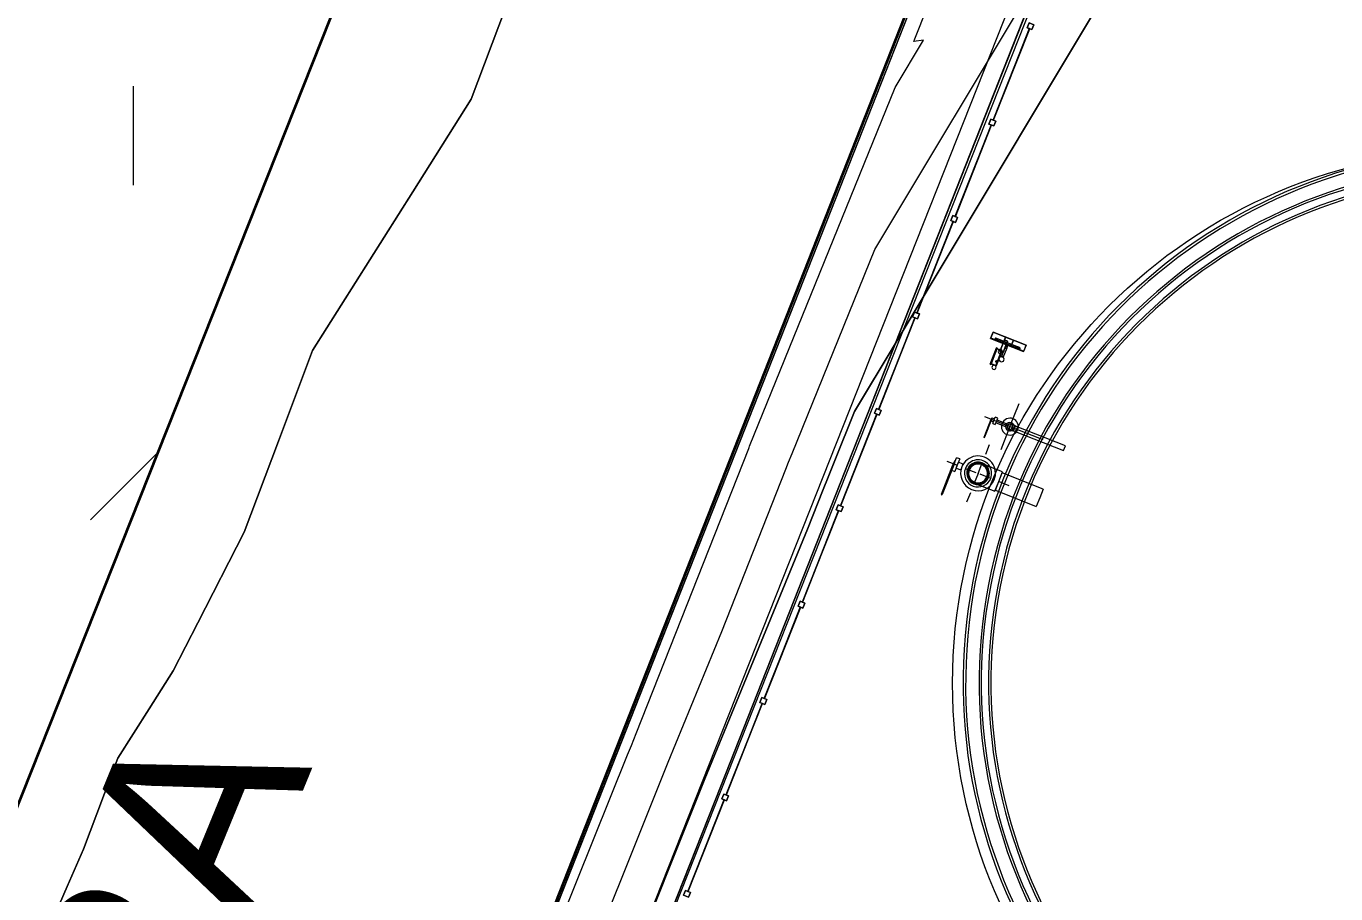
# Model space of a CAD drawing. Header units: metres. Extents: x -207 to 292, y -187 to 169.
# Drawn here: x -96.35 to -83.72, y -0.74 to 7.63 of the extents above; entities that cross this region are included whole.
import ezdxf

# ---------------------------------------------------------------- set-up
doc = ezdxf.new("R2010")
doc.units = ezdxf.units.M
doc.linetypes.add('Dash', pattern=[0.006, 0.003, -0.003])
for name, color, linetype, lineweight in [('A-GLAZ-CWMG', 7, 'Continuous', 9), ('ACHURADO', 7, 'Continuous', 9), ('C-TOPO', 7, 'Continuous', 9), ('C-TOPO-MAJR', 7, 'Continuous', 35), ('C-TOPO-MINR', 7, 'Continuous', 9), ('CERCO INTERIOR', 7, 'Continuous', 9), ('EQUIPOS PIS', 7, 'Continuous', 9), ('P-SANR-FIXT', 7, 'Continuous', 9), ('P-SANR-FIXT-HDLN', 7, 'Dash', 9), ('solera', 7, 'Continuous', 35)]:
    doc.layers.add(name, color=color, linetype=linetype, lineweight=lineweight)
doc.layers.add('PR10-ARQ-PL-001-Emplazamiento-C-1_dwg', color=7, linetype='Continuous', lineweight=9, true_color=0x767676)
doc.layers.add('TEXTO', color=5, linetype='Continuous', lineweight=9, true_color=0x0000ff)
doc.styles.add('Arial', font='arial.ttf', dxfattribs={"height": 1.792988})

# ---------------------------------------------------------------- blocks, each defined once
blk = doc.blocks.new('M_Estanque-Terraza - M_Estanque-Terraza-2331352-PLANTA EMPLAZAMIENTO ACTUALIZADO')
at = {"layer": 'P-SANR-FIXT'}
for radius, start in [(5.152, 0), (5.152, 0), (5.127, 360), (5.127, 360), (4.998, 360), (4.976, 360), (4.906, 0), (4.883, 0)]:
    blk.add_arc((0, 0), radius, start, 180, dxfattribs=at)
blk = doc.blocks.new('Circular Mullion - 5mm-2127248-PLANTA EMPLAZAMIENTO ACTUALIZADO')
at = {"layer": 'A-GLAZ-CWMG'}
for p, q in [((-107.648, -45.397), (-107.997, -46.28)), ((-107.646, -45.398), (-107.995, -46.281)), ((-107.995, -46.281), (-107.646, -45.398)), ((-107.993, -46.282), (-107.643, -45.399)), ((-107.646, -45.398), (-107.648, -45.397)), ((-107.643, -45.399), (-107.646, -45.398)), ((-107.997, -46.28), (-107.995, -46.281)), ((-107.995, -46.281), (-107.993, -46.282))]:
    blk.add_line(p, q, dxfattribs=at)
blk = doc.blocks.new('Rectangular Mullion - 50 x 50 mm-2128568-PLANTA EMPLAZAMIENTO ACTUALIZADO')
at = {"layer": 'A-GLAZ-CWMG'}
for p, q in [((0.025, 0.025), (-0.025, 0.025)), ((-0.025, 0.025), (-0.025, -0.025)), ((0.025, -0.025), (0.025, 0.025)), ((-0.025, -0.025), (0.025, -0.025))]:
    blk.add_line(p, q, dxfattribs=at)
blk = doc.blocks.new('Rectangular Mullion - 50 x 50 mm-2128569-PLANTA EMPLAZAMIENTO ACTUALIZADO')
at = {"layer": 'A-GLAZ-CWMG'}
for p, q in [((-0.025, -0.025), (-0.025, 0.025)), ((-0.025, 0.025), (0.025, 0.025)), ((0.025, 0.025), (0.025, -0.025)), ((0.025, -0.025), (-0.025, -0.025))]:
    blk.add_line(p, q, dxfattribs=at)
blk = doc.blocks.new('M_Tuberia Alimentación-01 - M_Tuberia Alimentación-01-2165010-PLANTA EMPLAZAMIENTO ACTUALIZADO')
at = {"layer": 'P-SANR-FIXT'}
for p, q in [((-0.248, 0.025), (-0.255, 0.025)), ((-0.255, 0.025), (-0.255, -0.012)), ((-0.255, 0.02), (-0.255, -0.296)), ((-0.248, 0.02), (-0.255, 0.02)), ((-0.216, 0.065), (-0.248, 0.065)), ((-0.248, 0), (-0.248, 0.065)), ((-0.248, -0.012), (-0.248, 0.025)), ((-0.248, -0.296), (-0.248, 0.02)), ((-0.248, -0.065), (-0.248, 0)), ((-0.216, 0.065), (-0.216, 0)), ((-0.168, 0.03), (-0.216, 0.03)), ((-0.216, 0), (-0.216, 0.03)), ((-0.216, 0), (-0.216, -0.065)), ((-0.216, -0.03), (-0.216, 0)), ((-0.168, 0.03), (-0.168, 0)), ((-0.168, 0), (-0.168, -0.03)), ((0.215, 0.1), (0.106, 0.1)), ((0.215, 0), (0.215, 0.1)), ((0.639, 0.09), (0.215, 0.09)), ((0.215, 0), (0.215, 0.09)), ((0.215, -0.1), (0.215, 0)), ((0.215, -0.09), (0.215, 0)), ((0.639, 0.09), (0.639, 0)), ((0.639, 0), (0.639, -0.09)), ((-0.255, -0.317), (-0.255, -0.012)), ((-0.248, -0.012), (-0.255, -0.012)), ((-0.248, -0.012), (-0.248, -0.317)), ((-0.248, -0.065), (-0.216, -0.065)), ((-0.216, -0.03), (-0.168, -0.03)), ((0.106, -0.1), (0.215, -0.1)), ((0.215, -0.09), (0.639, -0.09)), ((-0.255, -0.296), (-0.255, -0.32)), ((-0.255, -0.317), (-0.248, -0.317)), ((-0.255, -0.32), (-0.248, -0.32)), ((-0.248, -0.32), (-0.248, -0.296))]:
    blk.add_line(p, q, dxfattribs=at)
at = {"layer": 'P-SANR-FIXT', "flags": 128}
for points in [[(0.106, 0.1), (0.102, 0.1), (0.097, 0.1), (0.093, 0.1), (0.089, 0.1), (0.085, 0.1), (0.081, 0.1), (0.077, 0.1), (0.073, 0.1), (0.069, 0.1), (0.065, 0.1), (0.061, 0.1), (0.057, 0.1), (0.053, 0.1), (0.05, 0.1), (0.046, 0.1), (0.043, 0.1), (0.039, 0.1), (0.036, 0.1), (0.033, 0.1), (0.03, 0.1), (0.027, 0.1), (0.024, 0.1), (0.022, 0.1), (0.019, 0.1), (0.017, 0.1), (0.015, 0.1), (0.012, 0.1), (0.011, 0.1), (0.009, 0.1), (0.007, 0.1), (0.006, 0.1), (0.004, 0.1), (0.003, 0.1), (0.002, 0.1), (0.002, 0.1), (0.001, 0.1), (0, 0.1), (0, 0.1), (0, 0.1)], [(0, -0.1), (0, -0.1), (0, -0.1), (0.001, -0.1), (0.001, -0.1), (0.002, -0.1), (0.003, -0.1), (0.004, -0.1), (0.005, -0.1), (0.007, -0.1), (0.008, -0.1), (0.01, -0.1), (0.012, -0.1), (0.014, -0.1), (0.016, -0.1), (0.018, -0.1), (0.021, -0.1), (0.024, -0.1), (0.026, -0.1), (0.029, -0.1), (0.032, -0.1), (0.035, -0.1), (0.038, -0.1), (0.042, -0.1), (0.045, -0.1), (0.049, -0.1), (0.052, -0.1), (0.056, -0.1), (0.06, -0.1), (0.064, -0.1), (0.068, -0.1), (0.071, -0.1), (0.076, -0.1), (0.08, -0.1), (0.084, -0.1), (0.088, -0.1), (0.092, -0.1), (0.096, -0.1), (0.101, -0.1), (0.105, -0.1), (0.106, -0.1)]]:
    blk.add_lwpolyline(points, dxfattribs=at)
at = {"layer": 'P-SANR-FIXT'}
for radius, start, end in [(0.168, 360, 180), (0.168, 360, 180), (0.168, 360, 180), (0.168, 360, 180), (0.168, 360, 180), (0.168, 360, 180), (0.131, 0, 180), (0.131, 360, 180), (0.131, 360, 180), (0.131, 360, 180), (0.168, 180, 360), (0.168, 180, 360), (0.168, 180, 360), (0.168, 180, 360), (0.168, 180, 360), (0.168, 180, 360), (0.131, 180, 0), (0.131, 180, 360), (0.131, 180, 360), (0.131, 180, 360), (0.109, 360, 180), (0.109, 360, 180), (0.109, 360, 180), (0.109, 360, 180), (0.109, 180, 360), (0.109, 180, 360), (0.109, 180, 360), (0.109, 180, 360), (0.1, 0, 180), (0.091, 0, 180), (0.091, 0, 180), (0.091, 0, 180), (0.091, 0, 180), (0.091, 180, 0), (0.091, 180, 0), (0.091, 180, 0), (0.091, 180, 0), (0.1, 180, 360)]:
    blk.add_arc((0, 0), radius, start, end, dxfattribs=at)
at = {"layer": 'P-SANR-FIXT-HDLN'}
for p, q in [((0, 0), (0, 0.301)), ((-0.322, 0), (0, 0)), ((0.322, 0), (0, 0)), ((0, 0), (0, -0.301))]:
    blk.add_line(p, q, dxfattribs=at)
blk = doc.blocks.new('M_Tuberia Alimentación-02 - M_Tuberia Alimentación-02-2167664-PLANTA EMPLAZAMIENTO ACTUALIZADO')
at = {"layer": 'P-SANR-FIXT'}
for p, q in [((0, 0), (0, 0.239)), ((-0.262, 0), (0.341, 0)), ((-0.19, 0.014), (-0.193, 0.014)), ((-0.193, 0.014), (-0.193, 0)), ((-0.193, 0.006), (-0.193, -0.183)), ((-0.19, 0.006), (-0.193, 0.006)), ((-0.19, 0), (-0.19, 0.014)), ((-0.165, 0.014), (-0.19, 0.014)), ((-0.19, 0.014), (-0.19, 0)), ((-0.19, -0.183), (-0.19, 0.006)), ((-0.19, 0), (-0.19, -0.014)), ((-0.138, 0.034), (-0.165, 0.034)), ((-0.165, 0), (-0.165, 0.034)), ((-0.165, 0), (-0.165, 0.014)), ((-0.165, -0.014), (-0.165, 0)), ((-0.165, -0.034), (-0.165, 0)), ((-0.138, 0), (-0.138, 0.034)), ((-0.041, 0.014), (-0.138, 0.014)), ((-0.138, 0), (-0.138, 0.014)), ((-0.138, -0.034), (-0.138, 0)), ((-0.138, -0.014), (-0.138, 0)), ((-0.041, 0), (-0.041, 0.014)), ((-0.041, -0.014), (-0.041, 0)), ((0, 0), (0, -0.239)), ((0.047, 0.026), (0.042, 0.026)), ((0.047, 0), (0.047, 0.026)), ((0.566, 0.025), (0.047, 0.025)), ((0.047, 0), (0.047, 0.025)), ((0.047, -0.026), (0.047, 0)), ((0.047, -0.025), (0.047, 0)), ((0.566, 0), (0.566, 0.025)), ((0.566, -0.025), (0.566, 0)), ((-0.193, -0.186), (-0.193, 0)), ((-0.19, 0), (-0.193, 0)), ((-0.19, 0), (-0.19, -0.186)), ((-0.19, -0.014), (-0.165, -0.014)), ((-0.165, -0.034), (-0.138, -0.034)), ((-0.138, -0.014), (-0.041, -0.014)), ((0.042, -0.026), (0.047, -0.026)), ((0.047, -0.025), (0.566, -0.025)), ((-0.193, -0.183), (-0.193, -0.19)), ((-0.19, -0.183), (-0.193, -0.183)), ((-0.193, -0.186), (-0.193, -0.19)), ((-0.193, -0.19), (-0.19, -0.19)), ((-0.19, -0.19), (-0.19, -0.183)), ((-0.19, -0.19), (-0.19, -0.186))]:
    blk.add_line(p, q, dxfattribs=at)
at = {"layer": 'P-SANR-FIXT', "flags": 128}
for points in [[(0.042, 0.026), (0.04, 0.026), (0.039, 0.026), (0.037, 0.026), (0.035, 0.026), (0.034, 0.026), (0.032, 0.026), (0.03, 0.026), (0.029, 0.026), (0.027, 0.026), (0.026, 0.026), (0.024, 0.026), (0.023, 0.026), (0.021, 0.026), (0.02, 0.026), (0.018, 0.026), (0.017, 0.026), (0.016, 0.026), (0.014, 0.026), (0.013, 0.026), (0.012, 0.026), (0.011, 0.026), (0.01, 0.026), (0.009, 0.026), (0.008, 0.026), (0.007, 0.026), (0.006, 0.026), (0.005, 0.026), (0.004, 0.026), (0.004, 0.026), (0.003, 0.026), (0.002, 0.026), (0.002, 0.026), (0.001, 0.026), (0.001, 0.026), (0.001, 0.026), (0, 0.026), (0, 0.026), (0, 0.026), (0, 0.026)], [(0, -0.026), (0, -0.026), (0, -0.026), (0, -0.026), (0.001, -0.026), (0.001, -0.026), (0.001, -0.026), (0.002, -0.026), (0.002, -0.026), (0.003, -0.026), (0.003, -0.026), (0.004, -0.026), (0.005, -0.026), (0.006, -0.026), (0.006, -0.026), (0.007, -0.026), (0.008, -0.026), (0.009, -0.026), (0.01, -0.026), (0.012, -0.026), (0.013, -0.026), (0.014, -0.026), (0.015, -0.026), (0.017, -0.026), (0.018, -0.026), (0.019, -0.026), (0.021, -0.026), (0.022, -0.026), (0.024, -0.026), (0.025, -0.026), (0.027, -0.026), (0.028, -0.026), (0.03, -0.026), (0.032, -0.026), (0.033, -0.026), (0.035, -0.026), (0.037, -0.026), (0.038, -0.026), (0.04, -0.026), (0.042, -0.026), (0.042, -0.026)]]:
    blk.add_lwpolyline(points, dxfattribs=at)
at = {"layer": 'P-SANR-FIXT'}
for radius, start, end in [(0.0814, 360, 180), (0.0814, 360, 180), (0.0814, 360, 180), (0.0814, 360, 180), (0.0814, 180, 360), (0.0814, 180, 360), (0.0814, 180, 360), (0.0814, 180, 360), (0.0411, 0, 180), (0.0411, 360, 180), (0.0411, 360, 180), (0.0411, 360, 180), (0.0411, 360, 180), (0.0411, 360, 180), (0.0411, 180, 0), (0.0411, 180, 360), (0.0411, 180, 360), (0.0411, 180, 360), (0.0411, 180, 360), (0.0411, 180, 360), (0.0264, 0, 180), (0.025, 0, 180), (0.025, 360, 180), (0.025, 180, 0), (0.025, 180, 360), (0.0264, 180, 360)]:
    blk.add_arc((0, 0), radius, start, end, dxfattribs=at)
blk = doc.blocks.new('M_Tuberia Control-01 - M_Tuberia Control-01-2163993-PLANTA EMPLAZAMIENTO ACTUALIZADO')
at = {"layer": 'P-SANR-FIXT'}
for p, q in [((0.153, 0.171), (0.148, 0.171)), ((0.148, 0.171), (0.214, 0.171)), ((0.148, 0.171), (0.148, -0.171)), ((0.148, 0.171), (0.148, -0.171)), ((0.214, 0.171), (0.153, 0.171)), ((0.153, 0.171), (0.153, -0.171)), ((0.153, 0.171), (0.153, -0.171)), ((0.214, -0.171), (0.214, 0.171)), ((0.214, 0.171), (0.214, -0.171)), ((0.084, 0.084), (-0.084, 0.084)), ((-0.084, 0.084), (0.084, 0.084)), ((-0.084, 0.084), (-0.084, 0.078)), ((-0.084, 0.084), (-0.084, 0.078)), ((0.084, 0.078), (-0.084, 0.078)), ((-0.084, 0.078), (0.084, 0.078)), ((-0.079, 0.078), (0.079, 0.078)), ((0.079, 0.078), (-0.079, 0.078)), ((-0.079, 0.025), (-0.079, 0.078)), ((-0.079, 0.078), (-0.079, 0.025)), ((-0.079, 0.025), (0.079, 0.025)), ((0.079, 0.025), (-0.079, 0.025)), ((-0.077, 0.078), (-0.077, 0.029)), ((-0.077, 0.029), (-0.077, 0.078)), ((0.077, 0.078), (-0.077, 0.078)), ((-0.077, 0.078), (0.077, 0.078)), ((-0.077, 0.029), (0.077, 0.029)), ((0.077, 0.029), (-0.077, 0.029)), ((0.124, 0.01), (0.023, 0.01)), ((0.124, 0.01), (0.023, 0.01)), ((0.184, 0.042), (0.065, 0.042)), ((0.065, 0.042), (0.184, 0.042)), ((0.065, 0.042), (0.065, 0.01)), ((0.065, 0.042), (0.065, 0.01)), ((0.184, 0.01), (0.065, 0.01)), ((0.065, 0.01), (0.184, 0.01)), ((0.077, 0.029), (0.077, 0.078)), ((0.077, 0.029), (0.077, 0.078)), ((0.079, 0.078), (0.079, 0.025)), ((0.079, 0.078), (0.079, 0.025)), ((0.084, 0.078), (0.084, 0.084)), ((0.084, 0.084), (0.084, 0.078)), ((0.148, 0.011), (0.124, 0.011)), ((0.124, 0.011), (0.124, 0.01)), ((0.214, 0.042), (0.148, 0.042)), ((0.148, 0.042), (0.214, 0.042)), ((0.148, 0.042), (0.148, -0.04)), ((0.148, 0.042), (0.148, -0.04)), ((0.148, 0.001), (0.148, 0.011)), ((0.148, -0.009), (0.148, 0.001)), ((0.157, 0.122), (0.157, -0.123)), ((0.157, 0.099), (0.157, -0.099)), ((0.167, -0.123), (0.167, 0.122)), ((0.168, -0.099), (0.168, 0.099)), ((0.184, 0.01), (0.184, 0.042)), ((0.184, 0.042), (0.184, 0.01)), ((0.214, -0.04), (0.214, 0.042)), ((0.214, 0.042), (0.214, -0.04)), ((0.023, -0.01), (0.124, -0.01)), ((0.023, -0.01), (0.124, -0.01)), ((0.129, -0.009), (0.148, -0.009)), ((0.214, -0.04), (0.148, -0.04)), ((0.148, -0.04), (0.214, -0.04)), ((0.214, -0.171), (0.148, -0.171)), ((0.148, -0.171), (0.153, -0.171)), ((0.153, -0.171), (0.214, -0.171))]:
    blk.add_line(p, q, dxfattribs=at)
at = {"layer": 'P-SANR-FIXT', "flags": 128}
for points in [[(0.157, 0.124), (0.157, 0.124), (0.157, 0.124), (0.157, 0.124), (0.157, 0.124), (0.157, 0.124), (0.157, 0.123), (0.157, 0.123), (0.157, 0.123), (0.157, 0.122), (0.157, 0.122), (0.157, 0.122), (0.157, 0.121), (0.157, 0.121), (0.157, 0.12), (0.157, 0.12), (0.157, 0.119), (0.157, 0.118), (0.157, 0.118), (0.157, 0.117), (0.157, 0.116), (0.157, 0.116), (0.157, 0.115), (0.157, 0.114), (0.157, 0.113), (0.157, 0.113), (0.157, 0.112), (0.157, 0.111), (0.157, 0.11), (0.157, 0.109), (0.157, 0.108), (0.157, 0.107), (0.157, 0.106), (0.157, 0.105), (0.157, 0.104), (0.157, 0.103), (0.157, 0.102), (0.157, 0.101), (0.157, 0.1), (0.157, 0.099), (0.157, 0.099)], [(0.168, 0.099), (0.168, 0.1), (0.168, 0.101), (0.168, 0.102), (0.168, 0.103), (0.168, 0.104), (0.168, 0.105), (0.168, 0.106), (0.168, 0.107), (0.168, 0.108), (0.168, 0.109), (0.168, 0.11), (0.168, 0.111), (0.168, 0.111), (0.168, 0.112), (0.168, 0.113), (0.168, 0.114), (0.168, 0.115), (0.168, 0.115), (0.168, 0.116), (0.168, 0.117), (0.168, 0.118), (0.168, 0.118), (0.168, 0.119), (0.168, 0.119), (0.168, 0.12), (0.168, 0.121), (0.168, 0.121), (0.168, 0.122), (0.168, 0.122), (0.168, 0.122), (0.168, 0.123), (0.168, 0.123), (0.168, 0.123), (0.168, 0.123), (0.168, 0.124), (0.168, 0.124), (0.168, 0.124), (0.168, 0.124), (0.168, 0.124)], [(0.157, -0.099), (0.157, -0.1), (0.157, -0.101), (0.157, -0.102), (0.157, -0.103), (0.157, -0.104), (0.157, -0.105), (0.157, -0.106), (0.157, -0.107), (0.157, -0.108), (0.157, -0.109), (0.157, -0.11), (0.157, -0.111), (0.157, -0.112), (0.157, -0.113), (0.157, -0.113), (0.157, -0.114), (0.157, -0.115), (0.157, -0.116), (0.157, -0.116), (0.157, -0.117), (0.157, -0.118), (0.157, -0.119), (0.157, -0.119), (0.157, -0.12), (0.157, -0.12), (0.157, -0.121), (0.157, -0.121), (0.157, -0.122), (0.157, -0.122), (0.157, -0.123), (0.157, -0.123), (0.157, -0.123), (0.157, -0.123), (0.157, -0.124), (0.157, -0.124), (0.157, -0.124), (0.157, -0.124), (0.157, -0.124), (0.157, -0.124)], [(0.168, -0.124), (0.168, -0.124), (0.168, -0.124), (0.168, -0.124), (0.168, -0.124), (0.168, -0.124), (0.168, -0.124), (0.168, -0.123), (0.168, -0.123), (0.168, -0.123), (0.168, -0.122), (0.168, -0.122), (0.168, -0.121), (0.168, -0.121), (0.168, -0.12), (0.168, -0.12), (0.168, -0.119), (0.168, -0.119), (0.168, -0.118), (0.168, -0.117), (0.168, -0.117), (0.168, -0.116), (0.168, -0.115), (0.168, -0.114), (0.168, -0.114), (0.168, -0.113), (0.168, -0.112), (0.168, -0.111), (0.168, -0.11), (0.168, -0.109), (0.168, -0.108), (0.168, -0.107), (0.168, -0.106), (0.168, -0.105), (0.168, -0.105), (0.168, -0.104), (0.168, -0.103), (0.168, -0.102), (0.168, -0.101), (0.168, -0.1), (0.168, -0.099)]]:
    blk.add_lwpolyline(points, dxfattribs=at)
at = {"layer": 'P-SANR-FIXT'}
for centre, radius, start, end in [((0.163, 0.124), 0.00518, 90, 270), ((0.163, 0.124), 0.00518, 270, 90), ((-0.099, 0.038), 0.02, 360, 180), ((-0.099, 0.038), 0.02, 0, 180), ((-0.099, 0.038), 0.02, 180, 360), ((-0.099, 0.038), 0.02, 180, 360), ((-0.039, 0.038), 0.0075, 0, 180), ((-0.039, 0.038), 0.0075, 0, 180), ((-0.039, 0.038), 0.0075, 180, 360), ((-0.039, 0.038), 0.0075, 180, 0), ((0, 0), 0.025, 0, 180), ((0, 0), 0.025, 0, 180), ((0, 0), 0.025, 180, 360), ((0, 0), 0.025, 180, 0), ((0.065, 0.038), 0.02, 0, 180), ((0.065, 0.038), 0.02, 0, 180), ((0.065, 0.038), 0.02, 180, 360), ((0.065, 0.038), 0.02, 180, 0), ((0.124, 0), 0.01, 0, 180), ((0.124, 0), 0.01, 0, 180), ((0.124, 0), 0.01, 180, 360), ((0.124, 0), 0.01, 180, 0), ((0.163, -0.124), 0.00518, 90, 270), ((0.163, -0.124), 0.00518, 270, 90)]:
    blk.add_arc(centre, radius, start, end, dxfattribs=at)
for points, knots in [([(0.025, 0), (0.025, 0.001), (0.025, 0.002), (0.025, 0.005), (0.024, 0.007), (0.023, 0.009), (0.023, 0.009), (0.023, 0.01), (0.023, 0.01), (0.023, 0.01), (0.023, 0.01)], [0, 0, 0, 0, 0.142857, 0.285714, 0.571429, 0.678571, 0.785714, 0.839286, 0.892857, 1, 1, 1, 1]), ([(0.023, 0.01), (0.023, 0.01), (0.023, 0.01), (0.023, 0.009), (0.024, 0.007), (0.025, 0.003), (0.025, 0.001), (0.025, 0)], [0, 0, 0, 0, 0.142857, 0.285714, 0.571429, 0.785714, 1, 1, 1, 1]), ([(0.025, 0), (0.025, 0.001), (0.025, 0.002), (0.025, 0.005), (0.024, 0.007), (0.023, 0.009), (0.023, 0.009), (0.023, 0.01), (0.023, 0.01), (0.023, 0.01), (0.023, 0.01)], [0, 0, 0, 0, 0.142857, 0.285714, 0.571429, 0.678571, 0.785714, 0.839286, 0.892857, 1, 1, 1, 1]), ([(0.023, 0.01), (0.023, 0.01), (0.023, 0.01), (0.023, 0.009), (0.024, 0.007), (0.025, 0.003), (0.025, 0.001), (0.025, 0)], [0, 0, 0, 0, 0.142857, 0.285714, 0.571429, 0.785714, 1, 1, 1, 1]), ([(0.025, 0), (0.025, -0.001), (0.025, -0.002), (0.025, -0.005), (0.024, -0.007), (0.023, -0.009), (0.023, -0.009), (0.023, -0.01), (0.023, -0.01), (0.023, -0.01), (0.023, -0.01)], [0, 0, 0, 0, 0.142857, 0.285714, 0.571429, 0.678571, 0.785714, 0.839286, 0.892857, 1, 1, 1, 1]), ([(0.023, -0.01), (0.023, -0.01), (0.023, -0.01), (0.023, -0.009), (0.024, -0.007), (0.025, -0.003), (0.025, -0.001), (0.025, 0)], [0, 0, 0, 0, 0.142857, 0.285714, 0.571429, 0.785714, 1, 1, 1, 1]), ([(0.025, 0), (0.025, -0.001), (0.025, -0.002), (0.025, -0.005), (0.024, -0.007), (0.023, -0.009), (0.023, -0.009), (0.023, -0.01), (0.023, -0.01), (0.023, -0.01), (0.023, -0.01)], [0, 0, 0, 0, 0.142857, 0.285714, 0.571429, 0.678571, 0.785714, 0.839286, 0.892857, 1, 1, 1, 1]), ([(0.023, -0.01), (0.023, -0.01), (0.023, -0.01), (0.023, -0.009), (0.024, -0.007), (0.025, -0.003), (0.025, -0.001), (0.025, 0)], [0, 0, 0, 0, 0.142857, 0.285714, 0.571429, 0.785714, 1, 1, 1, 1]), ([(0.114, 0), (0.114, 0), (0.114, 0.001), (0.115, 0.002), (0.115, 0.003), (0.115, 0.003), (0.115, 0.004), (0.115, 0.004), (0.116, 0.005), (0.116, 0.006), (0.116, 0.006), (0.117, 0.006), (0.117, 0.007), (0.117, 0.007), (0.118, 0.008), (0.119, 0.008), (0.119, 0.009), (0.12, 0.009), (0.121, 0.009), (0.122, 0.01), (0.124, 0.01), (0.124, 0.01)], [0, 0, 0, 0, 0.071429, 0.107143, 0.142857, 0.178571, 0.214286, 0.25, 0.285714, 0.321429, 0.357143, 0.392857, 0.428571, 0.464286, 0.5, 0.571429, 0.607143, 0.642857, 0.714286, 0.857143, 1, 1, 1, 1]), ([(0.124, 0.01), (0.124, 0.01), (0.122, 0.01), (0.121, 0.009), (0.12, 0.009), (0.119, 0.009), (0.119, 0.008), (0.118, 0.008), (0.118, 0.008), (0.117, 0.007), (0.117, 0.007), (0.117, 0.006), (0.116, 0.006), (0.116, 0.006), (0.116, 0.005), (0.115, 0.004), (0.115, 0.004), (0.115, 0.003), (0.115, 0.003), (0.115, 0.002), (0.114, 0.001), (0.114, 0), (0.114, 0)], [0, 0, 0, 0, 0.142857, 0.285714, 0.357143, 0.392857, 0.428571, 0.464286, 0.5, 0.535714, 0.571429, 0.607143, 0.642857, 0.678571, 0.714286, 0.75, 0.785714, 0.821429, 0.857143, 0.892857, 0.928571, 1, 1, 1, 1]), ([(0.114, 0), (0.114, 0), (0.114, 0.001), (0.115, 0.002), (0.115, 0.003), (0.115, 0.003), (0.115, 0.004), (0.115, 0.004), (0.116, 0.005), (0.116, 0.006), (0.116, 0.006), (0.117, 0.006), (0.117, 0.007), (0.117, 0.007), (0.118, 0.008), (0.119, 0.008), (0.119, 0.009), (0.12, 0.009), (0.121, 0.009), (0.122, 0.01), (0.124, 0.01), (0.124, 0.01)], [0, 0, 0, 0, 0.071429, 0.107143, 0.142857, 0.178571, 0.214286, 0.25, 0.285714, 0.321429, 0.357143, 0.392857, 0.428571, 0.464286, 0.5, 0.571429, 0.607143, 0.642857, 0.714286, 0.857143, 1, 1, 1, 1]), ([(0.124, 0.01), (0.124, 0.01), (0.122, 0.01), (0.121, 0.009), (0.12, 0.009), (0.119, 0.009), (0.119, 0.008), (0.118, 0.008), (0.118, 0.008), (0.117, 0.007), (0.117, 0.007), (0.117, 0.006), (0.116, 0.006), (0.116, 0.006), (0.116, 0.005), (0.115, 0.004), (0.115, 0.004), (0.115, 0.003), (0.115, 0.003), (0.115, 0.002), (0.114, 0.001), (0.114, 0), (0.114, 0)], [0, 0, 0, 0, 0.142857, 0.285714, 0.357143, 0.392857, 0.428571, 0.464286, 0.5, 0.535714, 0.571429, 0.607143, 0.642857, 0.678571, 0.714286, 0.75, 0.785714, 0.821429, 0.857143, 0.892857, 0.928571, 1, 1, 1, 1]), ([(0.134, 0.001), (0.134, 0.002), (0.134, 0.002), (0.134, 0.003), (0.134, 0.004), (0.133, 0.004), (0.133, 0.005), (0.133, 0.005), (0.133, 0.006), (0.133, 0.006), (0.132, 0.006), (0.132, 0.006), (0.132, 0.007), (0.131, 0.007), (0.131, 0.007), (0.131, 0.008), (0.131, 0.008), (0.13, 0.008), (0.13, 0.008), (0.13, 0.009), (0.129, 0.009), (0.129, 0.009), (0.129, 0.009), (0.129, 0.009), (0.129, 0.009), (0.128, 0.009), (0.128, 0.009), (0.128, 0.009), (0.127, 0.01), (0.127, 0.01), (0.127, 0.01), (0.126, 0.01), (0.125, 0.01), (0.125, 0.01), (0.124, 0.01)], [0, 0, 0, 0, 0.083333, 0.125, 0.166667, 0.208333, 0.25, 0.291667, 0.3125, 0.333333, 0.354167, 0.375, 0.416667, 0.458333, 0.479167, 0.5, 0.520833, 0.541667, 0.583333, 0.625, 0.645833, 0.65625, 0.666667, 0.677083, 0.6875, 0.708333, 0.75, 0.791667, 0.8125, 0.833333, 0.854167, 0.875, 0.916667, 1, 1, 1, 1]), ([(0.124, 0.01), (0.125, 0.01), (0.125, 0.01), (0.126, 0.01), (0.127, 0.01), (0.127, 0.01), (0.127, 0.01), (0.128, 0.009), (0.128, 0.009), (0.128, 0.009), (0.129, 0.009), (0.129, 0.009), (0.129, 0.009), (0.129, 0.009), (0.129, 0.009), (0.13, 0.009), (0.13, 0.008), (0.13, 0.008), (0.131, 0.008), (0.131, 0.008), (0.131, 0.007), (0.131, 0.007), (0.132, 0.007), (0.132, 0.006), (0.132, 0.006), (0.133, 0.006), (0.133, 0.006), (0.133, 0.005), (0.133, 0.005), (0.133, 0.004), (0.134, 0.004), (0.134, 0.003), (0.134, 0.002), (0.134, 0.002), (0.134, 0.001)], [0, 0, 0, 0, 0.083333, 0.125, 0.145833, 0.166667, 0.1875, 0.208333, 0.25, 0.291667, 0.3125, 0.322917, 0.333333, 0.34375, 0.354167, 0.375, 0.416667, 0.458333, 0.479167, 0.5, 0.520833, 0.541667, 0.583333, 0.625, 0.645833, 0.666667, 0.6875, 0.708333, 0.75, 0.791667, 0.833333, 0.875, 0.916667, 1, 1, 1, 1]), ([(0.134, 0), (0.134, -0.001), (0.134, -0.001), (0.134, -0.003), (0.134, -0.004), (0.133, -0.005), (0.132, -0.006), (0.132, -0.007), (0.131, -0.007), (0.131, -0.008), (0.131, -0.008), (0.131, -0.008), (0.13, -0.008), (0.13, -0.008), (0.13, -0.009), (0.129, -0.009), (0.129, -0.009), (0.129, -0.009), (0.129, -0.009), (0.129, -0.009), (0.129, -0.009), (0.129, -0.009), (0.129, -0.009), (0.129, -0.009), (0.13, -0.009), (0.13, -0.008), (0.13, -0.008), (0.131, -0.008), (0.131, -0.008), (0.131, -0.008), (0.131, -0.007), (0.132, -0.007), (0.132, -0.006), (0.133, -0.005), (0.134, -0.004), (0.134, -0.003), (0.134, -0.001), (0.134, -0.001), (0.134, 0)], [0, 0, 0, 0, 0.055556, 0.083333, 0.111111, 0.166667, 0.222222, 0.277778, 0.305556, 0.319444, 0.333333, 0.347222, 0.361111, 0.388889, 0.416667, 0.430556, 0.444444, 0.458333, 0.472222, 0.5, 0.527778, 0.541667, 0.555556, 0.569444, 0.583333, 0.611111, 0.638889, 0.652778, 0.666667, 0.680556, 0.694444, 0.722222, 0.777778, 0.833333, 0.888889, 0.916667, 0.944444, 1, 1, 1, 1]), ([(0.163, 0.119), (0.162, 0.119), (0.162, 0.119), (0.161, 0.119), (0.161, 0.119), (0.16, 0.119), (0.16, 0.12), (0.159, 0.12), (0.159, 0.12), (0.159, 0.12), (0.159, 0.121), (0.158, 0.121), (0.158, 0.121), (0.158, 0.121), (0.158, 0.121), (0.158, 0.122), (0.158, 0.122), (0.158, 0.122), (0.158, 0.122), (0.158, 0.122), (0.158, 0.122), (0.158, 0.122), (0.158, 0.123), (0.158, 0.122), (0.158, 0.122), (0.158, 0.122), (0.158, 0.122), (0.158, 0.122), (0.158, 0.122), (0.158, 0.122), (0.158, 0.121), (0.158, 0.121), (0.158, 0.121), (0.158, 0.121), (0.159, 0.121), (0.159, 0.12), (0.159, 0.12), (0.159, 0.12), (0.16, 0.12), (0.16, 0.119), (0.161, 0.119), (0.161, 0.119), (0.162, 0.119), (0.162, 0.119), (0.163, 0.119)], [0, 0, 0, 0, 0.055556, 0.083333, 0.111111, 0.138889, 0.166667, 0.194444, 0.222222, 0.25, 0.277778, 0.305556, 0.319444, 0.333333, 0.347222, 0.361111, 0.388889, 0.416667, 0.430556, 0.444444, 0.458333, 0.472222, 0.5, 0.527778, 0.541667, 0.555556, 0.569444, 0.583333, 0.611111, 0.638889, 0.652778, 0.666667, 0.680556, 0.694444, 0.722222, 0.75, 0.777778, 0.805556, 0.833333, 0.861111, 0.888889, 0.916667, 0.944444, 1, 1, 1, 1]), ([(0.163, 0.119), (0.163, 0.119), (0.163, 0.119), (0.164, 0.119), (0.164, 0.119), (0.165, 0.119), (0.165, 0.12), (0.166, 0.12), (0.166, 0.12), (0.166, 0.12), (0.166, 0.121), (0.167, 0.121), (0.167, 0.121), (0.167, 0.121), (0.167, 0.121), (0.167, 0.122), (0.167, 0.122), (0.167, 0.122), (0.167, 0.122), (0.167, 0.122), (0.167, 0.122), (0.167, 0.122), (0.167, 0.123), (0.167, 0.122), (0.167, 0.122), (0.167, 0.122), (0.167, 0.122), (0.167, 0.122), (0.167, 0.122), (0.167, 0.122), (0.167, 0.121), (0.167, 0.121), (0.167, 0.121), (0.167, 0.121), (0.166, 0.121), (0.166, 0.12), (0.166, 0.12), (0.166, 0.12), (0.165, 0.12), (0.165, 0.119), (0.164, 0.119), (0.164, 0.119), (0.163, 0.119), (0.163, 0.119), (0.163, 0.119)], [0, 0, 0, 0, 0.055556, 0.083333, 0.111111, 0.138889, 0.166667, 0.194444, 0.222222, 0.25, 0.277778, 0.305556, 0.319444, 0.333333, 0.347222, 0.361111, 0.388889, 0.416667, 0.430556, 0.444444, 0.458333, 0.472222, 0.5, 0.527778, 0.541667, 0.555556, 0.569444, 0.583333, 0.611111, 0.638889, 0.652778, 0.666667, 0.680556, 0.694444, 0.722222, 0.75, 0.777778, 0.805556, 0.833333, 0.861111, 0.888889, 0.916667, 0.944444, 1, 1, 1, 1]), ([(0.124, -0.01), (0.124, -0.01), (0.122, -0.01), (0.121, -0.009), (0.12, -0.009), (0.119, -0.009), (0.119, -0.008), (0.118, -0.008), (0.118, -0.008), (0.117, -0.007), (0.117, -0.007), (0.117, -0.006), (0.116, -0.006), (0.116, -0.006), (0.116, -0.005), (0.115, -0.004), (0.115, -0.004), (0.115, -0.003), (0.115, -0.003), (0.115, -0.002), (0.114, -0.001), (0.114, 0), (0.114, 0)], [0, 0, 0, 0, 0.142857, 0.285714, 0.357143, 0.392857, 0.428571, 0.464286, 0.5, 0.535714, 0.571429, 0.607143, 0.642857, 0.678571, 0.714286, 0.75, 0.785714, 0.821429, 0.857143, 0.892857, 0.928571, 1, 1, 1, 1]), ([(0.114, 0), (0.114, 0), (0.114, -0.001), (0.115, -0.002), (0.115, -0.003), (0.115, -0.003), (0.115, -0.004), (0.115, -0.004), (0.116, -0.005), (0.116, -0.006), (0.116, -0.006), (0.117, -0.006), (0.117, -0.007), (0.117, -0.007), (0.118, -0.008), (0.119, -0.008), (0.119, -0.009), (0.12, -0.009), (0.121, -0.009), (0.122, -0.01), (0.124, -0.01), (0.124, -0.01)], [0, 0, 0, 0, 0.071429, 0.107143, 0.142857, 0.178571, 0.214286, 0.25, 0.285714, 0.321429, 0.357143, 0.392857, 0.428571, 0.464286, 0.5, 0.571429, 0.607143, 0.642857, 0.714286, 0.857143, 1, 1, 1, 1]), ([(0.114, 0), (0.114, 0), (0.114, -0.001), (0.115, -0.002), (0.115, -0.003), (0.115, -0.003), (0.115, -0.004), (0.115, -0.004), (0.116, -0.005), (0.116, -0.006), (0.116, -0.006), (0.117, -0.006), (0.117, -0.007), (0.117, -0.007), (0.118, -0.008), (0.119, -0.008), (0.119, -0.009), (0.12, -0.009), (0.121, -0.009), (0.122, -0.01), (0.124, -0.01), (0.124, -0.01)], [0, 0, 0, 0, 0.071429, 0.107143, 0.142857, 0.178571, 0.214286, 0.25, 0.285714, 0.321429, 0.357143, 0.392857, 0.428571, 0.464286, 0.5, 0.571429, 0.607143, 0.642857, 0.714286, 0.857143, 1, 1, 1, 1]), ([(0.124, -0.01), (0.124, -0.01), (0.122, -0.01), (0.121, -0.009), (0.12, -0.009), (0.119, -0.009), (0.119, -0.008), (0.118, -0.008), (0.118, -0.008), (0.117, -0.007), (0.117, -0.007), (0.117, -0.006), (0.116, -0.006), (0.116, -0.006), (0.116, -0.005), (0.115, -0.004), (0.115, -0.004), (0.115, -0.003), (0.115, -0.003), (0.115, -0.002), (0.114, -0.001), (0.114, 0), (0.114, 0)], [0, 0, 0, 0, 0.142857, 0.285714, 0.357143, 0.392857, 0.428571, 0.464286, 0.5, 0.535714, 0.571429, 0.607143, 0.642857, 0.678571, 0.714286, 0.75, 0.785714, 0.821429, 0.857143, 0.892857, 0.928571, 1, 1, 1, 1]), ([(0.163, -0.119), (0.162, -0.119), (0.162, -0.119), (0.161, -0.119), (0.161, -0.119), (0.16, -0.12), (0.16, -0.12), (0.159, -0.12), (0.159, -0.12), (0.159, -0.121), (0.159, -0.121), (0.158, -0.121), (0.158, -0.121), (0.158, -0.121), (0.158, -0.122), (0.158, -0.122), (0.158, -0.122), (0.158, -0.122), (0.158, -0.123), (0.158, -0.123), (0.158, -0.123), (0.158, -0.123), (0.158, -0.123), (0.158, -0.123), (0.158, -0.123), (0.158, -0.123), (0.158, -0.123), (0.158, -0.122), (0.158, -0.122), (0.158, -0.122), (0.158, -0.122), (0.158, -0.121), (0.158, -0.121), (0.158, -0.121), (0.159, -0.121), (0.159, -0.121), (0.159, -0.12), (0.159, -0.12), (0.16, -0.12), (0.16, -0.12), (0.161, -0.119), (0.161, -0.119), (0.162, -0.119), (0.162, -0.119), (0.163, -0.119)], [0, 0, 0, 0, 0.055556, 0.083333, 0.111111, 0.138889, 0.166667, 0.194444, 0.222222, 0.25, 0.277778, 0.305556, 0.319444, 0.333333, 0.347222, 0.361111, 0.388889, 0.416667, 0.430556, 0.444444, 0.458333, 0.472222, 0.5, 0.527778, 0.541667, 0.555556, 0.569444, 0.583333, 0.611111, 0.638889, 0.652778, 0.666667, 0.680556, 0.694444, 0.722222, 0.75, 0.777778, 0.805556, 0.833333, 0.861111, 0.888889, 0.916667, 0.944444, 1, 1, 1, 1]), ([(0.163, -0.119), (0.163, -0.119), (0.163, -0.119), (0.164, -0.119), (0.164, -0.119), (0.165, -0.12), (0.165, -0.12), (0.166, -0.12), (0.166, -0.12), (0.166, -0.121), (0.166, -0.121), (0.167, -0.121), (0.167, -0.121), (0.167, -0.121), (0.167, -0.122), (0.167, -0.122), (0.167, -0.122), (0.167, -0.122), (0.167, -0.123), (0.167, -0.123), (0.167, -0.123), (0.167, -0.123), (0.167, -0.123), (0.167, -0.123), (0.167, -0.123), (0.167, -0.123), (0.167, -0.123), (0.167, -0.122), (0.167, -0.122), (0.167, -0.122), (0.167, -0.122), (0.167, -0.121), (0.167, -0.121), (0.167, -0.121), (0.166, -0.121), (0.166, -0.121), (0.166, -0.12), (0.166, -0.12), (0.165, -0.12), (0.165, -0.12), (0.164, -0.119), (0.164, -0.119), (0.163, -0.119), (0.163, -0.119), (0.163, -0.119)], [0, 0, 0, 0, 0.055556, 0.083333, 0.111111, 0.138889, 0.166667, 0.194444, 0.222222, 0.25, 0.277778, 0.305556, 0.319444, 0.333333, 0.347222, 0.361111, 0.388889, 0.416667, 0.430556, 0.444444, 0.458333, 0.472222, 0.5, 0.527778, 0.541667, 0.555556, 0.569444, 0.583333, 0.611111, 0.638889, 0.652778, 0.666667, 0.680556, 0.694444, 0.722222, 0.75, 0.777778, 0.805556, 0.833333, 0.861111, 0.888889, 0.916667, 0.944444, 1, 1, 1, 1])]:
    blk.add_open_spline(points, degree=3, knots=knots, dxfattribs=at)
for points in [[(0.134, 0), (0.134, 0), (0.134, 0.001), (0.134, 0.001), (0.134, 0.001)], [(0.134, 0.001), (0.134, 0.001), (0.134, 0.001), (0.134, 0), (0.134, 0)]]:
    blk.add_open_spline(points, degree=3, dxfattribs=at)
blk = doc.blocks.new('YADRAN_LASQUEMAS_ARQ_MO_002_TERRAZAS_rvt-1-PLANTA EMPLAZAMIENTO ACTUALIZADO')
at = {"layer": 'A-GLAZ-CWMG', "lineweight": 9}
for p in [(20.974, 53.001), (20.974, 53.001), (20.974, 53.001), (20.974, 53.001), (20.606, 52.071), (20.606, 52.071), (20.606, 52.071), (20.606, 52.071), (20.238, 51.141), (20.238, 51.141), (20.238, 51.141), (20.238, 51.141), (19.87, 50.211), (19.87, 50.211), (19.87, 50.211), (19.87, 50.211), (19.502, 49.282), (19.502, 49.282), (19.502, 49.282), (19.502, 49.282), (19.134, 48.352), (19.134, 48.352), (19.134, 48.352), (19.134, 48.352), (18.766, 47.422), (18.766, 47.422), (18.766, 47.422), (18.766, 47.422), (18.398, 46.492), (18.398, 46.492), (18.398, 46.492), (18.398, 46.492), (18.03, 45.562), (18.03, 45.562), (18.03, 45.562), (18.03, 45.562)]:
    blk.add_blockref('Circular Mullion - 5mm-2127248-PLANTA EMPLAZAMIENTO ACTUALIZADO', p, dxfattribs=at)
at = {"layer": 'A-GLAZ-CWMG', "lineweight": 9, "extrusion": (0, 0, -1), "rotation": 111.5900000000005}
for name, p in [('Rectangular Mullion - 50 x 50 mm-2128568-PLANTA EMPLAZAMIENTO ACTUALIZADO', (86.662, 7.626)), ('Rectangular Mullion - 50 x 50 mm-2128569-PLANTA EMPLAZAMIENTO ACTUALIZADO', (86.662, 7.626)), ('Rectangular Mullion - 50 x 50 mm-2128568-PLANTA EMPLAZAMIENTO ACTUALIZADO', (87.03, 6.697)), ('Rectangular Mullion - 50 x 50 mm-2128569-PLANTA EMPLAZAMIENTO ACTUALIZADO', (87.03, 6.697)), ('Rectangular Mullion - 50 x 50 mm-2128568-PLANTA EMPLAZAMIENTO ACTUALIZADO', (87.398, 5.767)), ('Rectangular Mullion - 50 x 50 mm-2128569-PLANTA EMPLAZAMIENTO ACTUALIZADO', (87.398, 5.767)), ('Rectangular Mullion - 50 x 50 mm-2128568-PLANTA EMPLAZAMIENTO ACTUALIZADO', (87.766, 4.837)), ('Rectangular Mullion - 50 x 50 mm-2128569-PLANTA EMPLAZAMIENTO ACTUALIZADO', (87.766, 4.837)), ('Rectangular Mullion - 50 x 50 mm-2128568-PLANTA EMPLAZAMIENTO ACTUALIZADO', (88.134, 3.907)), ('Rectangular Mullion - 50 x 50 mm-2128569-PLANTA EMPLAZAMIENTO ACTUALIZADO', (88.134, 3.907)), ('Rectangular Mullion - 50 x 50 mm-2128568-PLANTA EMPLAZAMIENTO ACTUALIZADO', (88.502, 2.977)), ('Rectangular Mullion - 50 x 50 mm-2128569-PLANTA EMPLAZAMIENTO ACTUALIZADO', (88.502, 2.977)), ('Rectangular Mullion - 50 x 50 mm-2128568-PLANTA EMPLAZAMIENTO ACTUALIZADO', (88.87, 2.047)), ('Rectangular Mullion - 50 x 50 mm-2128569-PLANTA EMPLAZAMIENTO ACTUALIZADO', (88.87, 2.047)), ('Rectangular Mullion - 50 x 50 mm-2128568-PLANTA EMPLAZAMIENTO ACTUALIZADO', (89.238, 1.118)), ('Rectangular Mullion - 50 x 50 mm-2128569-PLANTA EMPLAZAMIENTO ACTUALIZADO', (89.238, 1.118)), ('Rectangular Mullion - 50 x 50 mm-2128568-PLANTA EMPLAZAMIENTO ACTUALIZADO', (89.606, 0.188)), ('Rectangular Mullion - 50 x 50 mm-2128569-PLANTA EMPLAZAMIENTO ACTUALIZADO', (89.606, 0.188)), ('Rectangular Mullion - 50 x 50 mm-2128568-PLANTA EMPLAZAMIENTO ACTUALIZADO', (89.974, -0.742)), ('Rectangular Mullion - 50 x 50 mm-2128569-PLANTA EMPLAZAMIENTO ACTUALIZADO', (89.974, -0.742))]:
    blk.add_blockref(name, p, dxfattribs=at)
at = {"layer": 'P-SANR-FIXT', "lineweight": 9}
for name, p, rotation in [('M_Estanque-Terraza - M_Estanque-Terraza-2331352-PLANTA EMPLAZAMIENTO ACTUALIZADO', (-82.16, 1.297), 80.56960698049028), ('M_Tuberia Control-01 - M_Tuberia Control-01-2163993-PLANTA EMPLAZAMIENTO ACTUALIZADO', (-86.942, 4.414), 68.41000000000038), ('M_Tuberia Alimentación-02 - M_Tuberia Alimentación-02-2167664-PLANTA EMPLAZAMIENTO ACTUALIZADO', (-86.861, 3.764), 338.4099999999995), ('M_Tuberia Alimentación-01 - M_Tuberia Alimentación-01-2165010-PLANTA EMPLAZAMIENTO ACTUALIZADO', (-87.168, 3.313), 338.4099999999997)]:
    blk.add_blockref(name, p, dxfattribs=dict(at, rotation=rotation))
blk = doc.blocks.new('PR10-ARQ-PL-001-Emplazamiento-C-1_dwg-674643-PLANTA EMPLAZAMIENTO ACTUALIZADO')
at = {"layer": 'ACHURADO'}
h = blk.add_hatch(dxfattribs=at)
h.set_pattern_fill('FP_1', color=256, style=0, pattern_type=2)
h.set_pattern_definition([(90, (-655750.258, -5498481.082), (-3.592, 3.592), [0.9525, -6.232]), (45, (-655750.258, -5498481.082), (-3.5921024484, 3.5921024484), [0.9525, -4.127]), (135, (-655750.258, -5498481.082), (-3.5921024484, -3.5921024484), [0.9525, -4.127])])
h.paths.add_polyline_path([(-109.746, -33.419), (-81.977, 36.498), (-79.743, 37.301), (-79.538, 37.853), (-79.692, 37.91), (-79.529, 38.351), (-79.159, 38.214), (-79.322, 37.773), (-79.548, 37.372), (-78.372, 37.795), (-31.438, 19.05), (-31.367, 19.242), (-31.521, 19.299), (-31.357, 19.74), (-30.987, 19.603), (-31.15, 19.162), (-31.254, 18.977), (-28.462, 17.861), (-26.474, 22.839), (-35.025, 26.239), (-35.008, 26.281), (-81.174, 44.741), (-81.294, 45.005), (-81.38, 44.833), (-81.457, 44.658), (-81.526, 44.479), (-81.586, 44.297), (-88.33, 27.525), (-99.365, 2.058), (-108.453, -12.959), (-112.02, -18.411), (-112.091, -18.588), (-112.151, -18.77), (-112.199, -18.954), (-112.235, -19.141), (-112.26, -19.331), (-112.272, -19.521), (-112.273, -19.712), (-112.262, -19.902), (-112.239, -20.091), (-112.205, -20.279), (-112.155, -20.474), (-112.101, -20.646), (-112.032, -20.824), (-111.952, -20.997), (-111.861, -21.165), (-111.694, -21.419), (-111.65, -21.482), (-111.529, -21.63), (-111.045, -20.434), (-107.779, -21.779), (-110.981, -29.684), (-113.573, -28.617), (-113.789, -29.154), (-111.88, -31.167)])
h.paths.add_polyline_path([(-100.595, -9.645), (-100.724, -9.624), (-100.849, -9.57), (-100.953, -9.491), (-100.993, -9.445), (-101.023, -9.397), (-101.044, -9.347), (-101.052, -9.298), (-101.05, -9.251), (-100.952, -9.293), (-100.922, -9.223), (-101.02, -9.181), (-100.988, -9.148), (-100.947, -9.121), (-100.899, -9.102), (-100.844, -9.09), (-100.721, -9.093), (-100.595, -9.128), (-100.479, -9.192), (-100.389, -9.278), (-100.356, -9.325), (-100.334, -9.374), (-100.323, -9.422), (-100.322, -9.469), (-100.333, -9.512), (-100.354, -9.551), (-100.386, -9.585), (-100.428, -9.612), (-100.478, -9.632), (-100.534, -9.643)])
h.paths.add_polyline_path([(-101.91, -9.059), (-102.342, -8.873), (-102.186, -8.51), (-101.754, -8.696), (-101.815, -8.838), (-101.918, -8.794), (-101.928, -8.73), (-101.968, -8.68), (-102.028, -8.656), (-102.092, -8.664), (-102.12, -8.681), (-102.16, -8.731), (-102.169, -8.762), (-102.162, -8.827), (-102.124, -8.879), (-102.097, -8.896), (-102.033, -8.907), (-101.972, -8.886), (-101.948, -8.864), (-101.845, -8.908), (-101.862, -8.946)])
at = {"layer": 'C-TOPO', "flags": 128}
for points in [[(-89.214, 18.275), (-89.867, 16.631), (-90.515, 15.001), (-91.015, 13.74), (-91.697, 12.025), (-92.389, 10.281), (-92.908, 8.976), (-93.555, 7.346), (-94.194, 5.737), (-94.778, 4.266), (-95.377, 2.76), (-95.716, 1.905), (-95.974, 1.255), (-96.522, -0.125), (-96.694, -0.557), (-97.25, -1.958), (-97.613, -2.87), (-98.199, -4.346), (-98.716, -5.648), (-100.589, -10.364)], [(-100.589, -10.364), (-98.716, -5.648), (-98.199, -4.346), (-97.613, -2.87), (-97.25, -1.958), (-96.694, -0.557), (-96.522, -0.125), (-95.974, 1.255), (-95.716, 1.905), (-95.377, 2.76), (-94.778, 4.266), (-94.194, 5.737), (-93.555, 7.346), (-92.908, 8.976), (-92.389, 10.281), (-91.697, 12.025), (-91.015, 13.74), (-90.515, 15.001), (-89.867, 16.631), (-89.214, 18.275)], [(-84.252, 16.932), (-85.449, 13.89), (-87.06, 9.797), (-87.096, 9.705), (-88.641, 5.78), (-90.132, 1.992), (-90.914, 0.008), (-92.551, -4.153), (-93.727, -7.141), (-96.271, -13.604), (-97.248, -16.084), (-98.841, -20.132), (-99.628, -22.129), (-102.14, -28.513), (-103.024, -30.759), (-103.423, -31.771), (-103.851, -32.858)], [(-84.252, 16.932), (-85.449, 13.89), (-87.06, 9.797), (-87.096, 9.705), (-88.641, 5.78), (-90.132, 1.992), (-90.914, 0.008), (-92.551, -4.153), (-93.727, -7.141), (-96.271, -13.604), (-97.248, -16.084), (-98.841, -20.132), (-99.628, -22.129), (-102.14, -28.513), (-103.024, -30.759), (-103.423, -31.771), (-103.851, -32.858)], [(-82.666, 20.879), (-107.939, -43.26), (-108.93, -45.796), (-109.585, -48.053), (-109.656, -50.289), (-109.331, -51.834), (-107.863, -54.399), (-105.999, -56.031), (-103.473, -57.115), (-100.274, -58.402), (-88.871, -62.976), (-80.354, -66.302), (-78.022, -66.925), (-75.284, -66.886), (-72.496, -65.73), (-70.112, -62.965)], [(-93.742, -10.078), (-92.999, -8.193), (-92.961, -8.098), (-91.777, -5.096), (-91.74, -5.001), (-90.611, -2.14), (-90.605, -2.124), (-90.599, -2.11), (-89.649, 0.297), (-88.547, 3.093), (-88.492, 3.232), (-88.42, 3.413), (-86.598, 8.032), (-86.422, 8.479), (-86.3, 8.787), (-85.89, 9.827), (-85.373, 11.138), (-85.349, 11.199), (-83.929, 14.797), (-83.857, 14.982), (-83.419, 16.091), (-83.116, 16.86)], [(-83.116, 16.86), (-83.419, 16.091), (-83.857, 14.982), (-83.929, 14.797), (-85.349, 11.199), (-85.373, 11.138), (-85.89, 9.827), (-86.3, 8.787), (-86.422, 8.479), (-86.598, 8.032), (-88.42, 3.413), (-88.492, 3.232), (-88.547, 3.093), (-89.649, 0.297), (-90.599, -2.11), (-90.605, -2.124), (-90.611, -2.14), (-91.74, -5.001), (-91.777, -5.096), (-92.961, -8.098), (-92.999, -8.193), (-93.742, -10.078)]]:
    blk.add_lwpolyline(points, dxfattribs=at)
at = {"layer": 'C-TOPO-MAJR', "color": 1, "lineweight": 9, "true_color": 0xff0000, "flags": 128}
for points in [[(-94.837, -10.236), (-93.88, -7.749), (-93.863, -7.711), (-93.863, -7.709), (-93.838, -7.645), (-92.598, -4.595), (-92.597, -4.592), (-92.565, -4.51), (-91.533, -1.854), (-91.532, -1.853), (-91.532, -1.852), (-90.547, 0.598), (-90.51, 0.69), (-90.464, 0.803), (-89.379, 3.553), (-89.375, 3.563), (-89.37, 3.576), (-87.967, 7.036), (-87.694, 7.491), (-87.788, 7.478), (-87.777, 7.506), (-86.503, 10.717)], [(-91.725, 7.799), (-92.054, 6.923), (-92.618, 6.03), (-93.585, 4.499), (-93.914, 3.623), (-94.243, 2.747), (-94.691, 1.873), (-94.928, 1.409), (-95.161, 1.043), (-95.462, 0.566), (-95.791, -0.31), (-95.95, -0.672), (-96.066, -0.937), (-96.395, -1.812), (-96.649, -2.633), (-96.831, -3.217), (-97.16, -4.093), (-97.675, -5.407), (-97.976, -6.176), (-99.176, -9.037), (-98.924, -11.614)]]:
    blk.add_lwpolyline(points, dxfattribs=at)
at = {"layer": 'C-TOPO-MINR', "color": 9, "true_color": 0xc0c0c0, "flags": 128}
for points in [[(-94.393, -10.172), (-93.824, -8.692), (-93.501, -7.913), (-93.485, -7.872), (-92.996, -6.604), (-92.263, -4.8), (-92.246, -4.76), (-91.77, -3.547), (-91.158, -1.97), (-91.155, -1.963), (-91.153, -1.957), (-90.568, -0.502), (-90.156, 0.528), (-89.638, 1.789), (-89.021, 3.355), (-88.995, 3.42), (-88.96, 3.506), (-88.162, 5.473), (-86.644, 8.009)], [(-85.593, 8.527), (-87.966, 4.564), (-88.358, 3.91), (-88.55, 3.436), (-88.614, 3.278), (-88.662, 3.157), (-88.813, 2.775), (-89.802, 0.367), (-90.589, -1.603), (-90.774, -2.062), (-90.778, -2.074), (-90.783, -2.086), (-90.976, -2.583), (-91.896, -4.927), (-91.927, -5.005), (-92.154, -5.563), (-93.107, -8.035), (-93.138, -8.115), (-93.768, -9.635), (-93.95, -10.108)]]:
    blk.add_lwpolyline(points, dxfattribs=at)
at = {"layer": 'CERCO INTERIOR', "flags": 128}
blk.add_lwpolyline([(-43.85, 6.193), (-70.423, -61.108), (-71.635, -63.468), (-73.528, -65.107), (-75.979, -65.979), (-78.566, -65.779), (-105.401, -55.121), (-107.404, -53.512), (-108.612, -51.268), (-108.759, -48.656), (-108.245, -46.181), (-80.715, 23.359), (-79.577, 25.615), (-77.836, 27.15), (-75.596, 28.067), (-72.986, 27.982), (-46.012, 17.335), (-43.997, 15.682), (-42.738, 13.651), (-42.339, 11.139), (-42.976, 8.657)], close=True, dxfattribs=at)
blk.add_lwpolyline([(-108.059, -46.255), (-80.533, 23.277), (-79.416, 25.491), (-77.729, 26.977), (-75.56, 27.865), (-73.027, 27.783), (-46.114, 17.161), (-44.149, 15.548), (-42.929, 13.58), (-42.543, 11.148), (-43.168, 8.716), (-44.039, 6.26)], dxfattribs=at)
at = {"layer": 'EQUIPOS PIS'}
blk.add_circle((-82.267, 1.289), 5.147, dxfattribs=at)
at = {"layer": 'solera'}
blk.add_line((-81.217, 24.641), (-109.396, -46.945), dxfattribs=at)
at = {"layer": 'solera', "flags": 128}
blk.add_lwpolyline([(13.372, 2.083), (13.051, 1.282), (-78.372, 37.795), (-81.977, 36.498), (-118.277, -54.897), (-118.616, -54.913), (-118.855, -55.514), (-118.649, -55.835), (-118.96, -56.618), (-59.119, -80.114)], dxfattribs=at)
at = {"layer": 'TEXTO', "insert": (-99.1, -8.242), "char_height": 1.793, "width": 10.05219, "attachment_point": 1, "rotation": 67.6955, "line_spacing_factor": 0.941778, "style": 'Arial'}
blk.add_mtext('SOLERA', dxfattribs=at)

msp = doc.modelspace()

# ---------------------------------------------------------------- linework, layer by layer
at = {"layer": 'C-TOPO'}
for p, q in [((-82.666, 20.879), (-107.939, -43.26)), ((-87.096, 9.705), (-88.641, 5.78)), ((-88.641, 5.78), (-87.096, 9.705)), ((-93.555, 7.346), (-92.908, 8.976)), ((-92.908, 8.976), (-93.555, 7.346)), ((-88.42, 3.413), (-86.598, 8.032)), ((-86.598, 8.032), (-88.42, 3.413)), ((-94.194, 5.737), (-93.555, 7.346)), ((-93.555, 7.346), (-94.194, 5.737)), ((-94.778, 4.266), (-94.194, 5.737)), ((-94.194, 5.737), (-94.778, 4.266)), ((-88.641, 5.78), (-90.132, 1.992)), ((-90.132, 1.992), (-88.641, 5.78)), ((-95.377, 2.76), (-94.778, 4.266)), ((-94.778, 4.266), (-95.377, 2.76)), ((-88.492, 3.232), (-88.42, 3.413)), ((-88.42, 3.413), (-88.492, 3.232)), ((-88.547, 3.093), (-88.492, 3.232)), ((-88.492, 3.232), (-88.547, 3.093)), ((-89.649, 0.297), (-88.547, 3.093)), ((-88.547, 3.093), (-89.649, 0.297)), ((-95.716, 1.905), (-95.377, 2.76)), ((-95.377, 2.76), (-95.716, 1.905)), ((-95.974, 1.255), (-95.716, 1.905)), ((-95.716, 1.905), (-95.974, 1.255)), ((-90.132, 1.992), (-90.914, 0.008)), ((-90.914, 0.008), (-90.132, 1.992)), ((-96.522, -0.125), (-95.974, 1.255)), ((-95.974, 1.255), (-96.522, -0.125)), ((-90.599, -2.11), (-89.649, 0.297)), ((-89.649, 0.297), (-90.599, -2.11)), ((-90.914, 0.008), (-92.551, -4.153)), ((-92.551, -4.153), (-90.914, 0.008))]:
    msp.add_line(p, q, dxfattribs=at)
at = {"layer": 'C-TOPO-MAJR', "color": 1, "lineweight": 9, "true_color": 0xff0000, "flags": 128}
for points in [[(-94.837, -10.236), (-93.88, -7.749), (-93.863, -7.711), (-93.863, -7.709), (-93.838, -7.645), (-92.598, -4.595), (-92.597, -4.592), (-92.565, -4.51), (-91.533, -1.854), (-91.532, -1.853), (-91.532, -1.852), (-90.547, 0.598), (-90.51, 0.69), (-90.464, 0.803), (-89.379, 3.553), (-89.375, 3.563), (-89.37, 3.576), (-87.967, 7.036), (-87.694, 7.491), (-87.788, 7.478), (-87.777, 7.506), (-86.503, 10.717)], [(-98.924, -11.614), (-99.176, -9.037), (-97.976, -6.176), (-97.675, -5.407), (-97.16, -4.093), (-96.831, -3.217), (-96.649, -2.633), (-96.395, -1.812), (-96.066, -0.937), (-95.95, -0.672), (-95.791, -0.31), (-95.462, 0.566), (-95.161, 1.043), (-94.928, 1.409), (-94.691, 1.873), (-94.243, 2.747), (-93.914, 3.623), (-93.585, 4.499), (-92.618, 6.03), (-92.054, 6.923), (-91.725, 7.799)]]:
    msp.add_lwpolyline(points, dxfattribs=at)
at = {"layer": 'C-TOPO-MINR', "color": 9, "true_color": 0xc0c0c0, "flags": 128}
for points in [[(-87.966, 4.564), (-85.593, 8.527), (-86.377, 8.414), (-86.452, 8.404)], [(-94.393, -10.172), (-93.824, -8.692), (-93.501, -7.913), (-93.485, -7.872), (-92.996, -6.604), (-92.263, -4.8), (-92.246, -4.76), (-91.77, -3.547), (-91.158, -1.97), (-91.155, -1.963), (-91.153, -1.957), (-90.568, -0.502), (-90.156, 0.528), (-89.638, 1.789), (-89.021, 3.355), (-88.995, 3.42), (-88.96, 3.506), (-88.162, 5.473), (-86.644, 8.009)], [(-93.95, -10.108), (-93.768, -9.635), (-93.138, -8.115), (-93.107, -8.035), (-92.154, -5.563), (-91.927, -5.005), (-91.896, -4.927), (-90.976, -2.583), (-90.783, -2.086), (-90.778, -2.074), (-90.774, -2.062), (-90.589, -1.603), (-89.802, 0.367), (-88.813, 2.775), (-88.662, 3.157), (-88.614, 3.278), (-88.55, 3.436), (-88.358, 3.91), (-87.966, 4.564)]]:
    msp.add_lwpolyline(points, dxfattribs=at)

# ---------------------------------------------------------------- block references
at = {"lineweight": 5}
msp.add_blockref('YADRAN_LASQUEMAS_ARQ_MO_002_TERRAZAS_rvt-1-PLANTA EMPLAZAMIENTO ACTUALIZADO', (0, 0), dxfattribs=at)
at = {"layer": 'PR10-ARQ-PL-001-Emplazamiento-C-1_dwg', "color": 7}
msp.add_blockref('PR10-ARQ-PL-001-Emplazamiento-C-1_dwg-674643-PLANTA EMPLAZAMIENTO ACTUALIZADO', (0, 0), dxfattribs=at)

doc.saveas('drawing.dxf')
